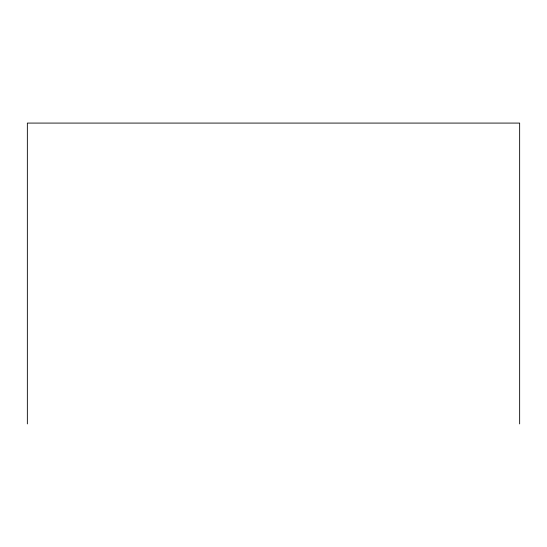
<?xml version="1.0" encoding="UTF-8"?>
<svg xmlns="http://www.w3.org/2000/svg" width="547" height="547" viewBox="0 0 547 547"><rect width="100%" height="100%" fill="white"/><g stroke="black" fill="none" stroke-linecap="round" stroke-linejoin="round"><path stroke-width="0.82" d="M519.65 423.918L519.65 123.082L27.35 123.082L27.35 423.918"/></g></svg>
